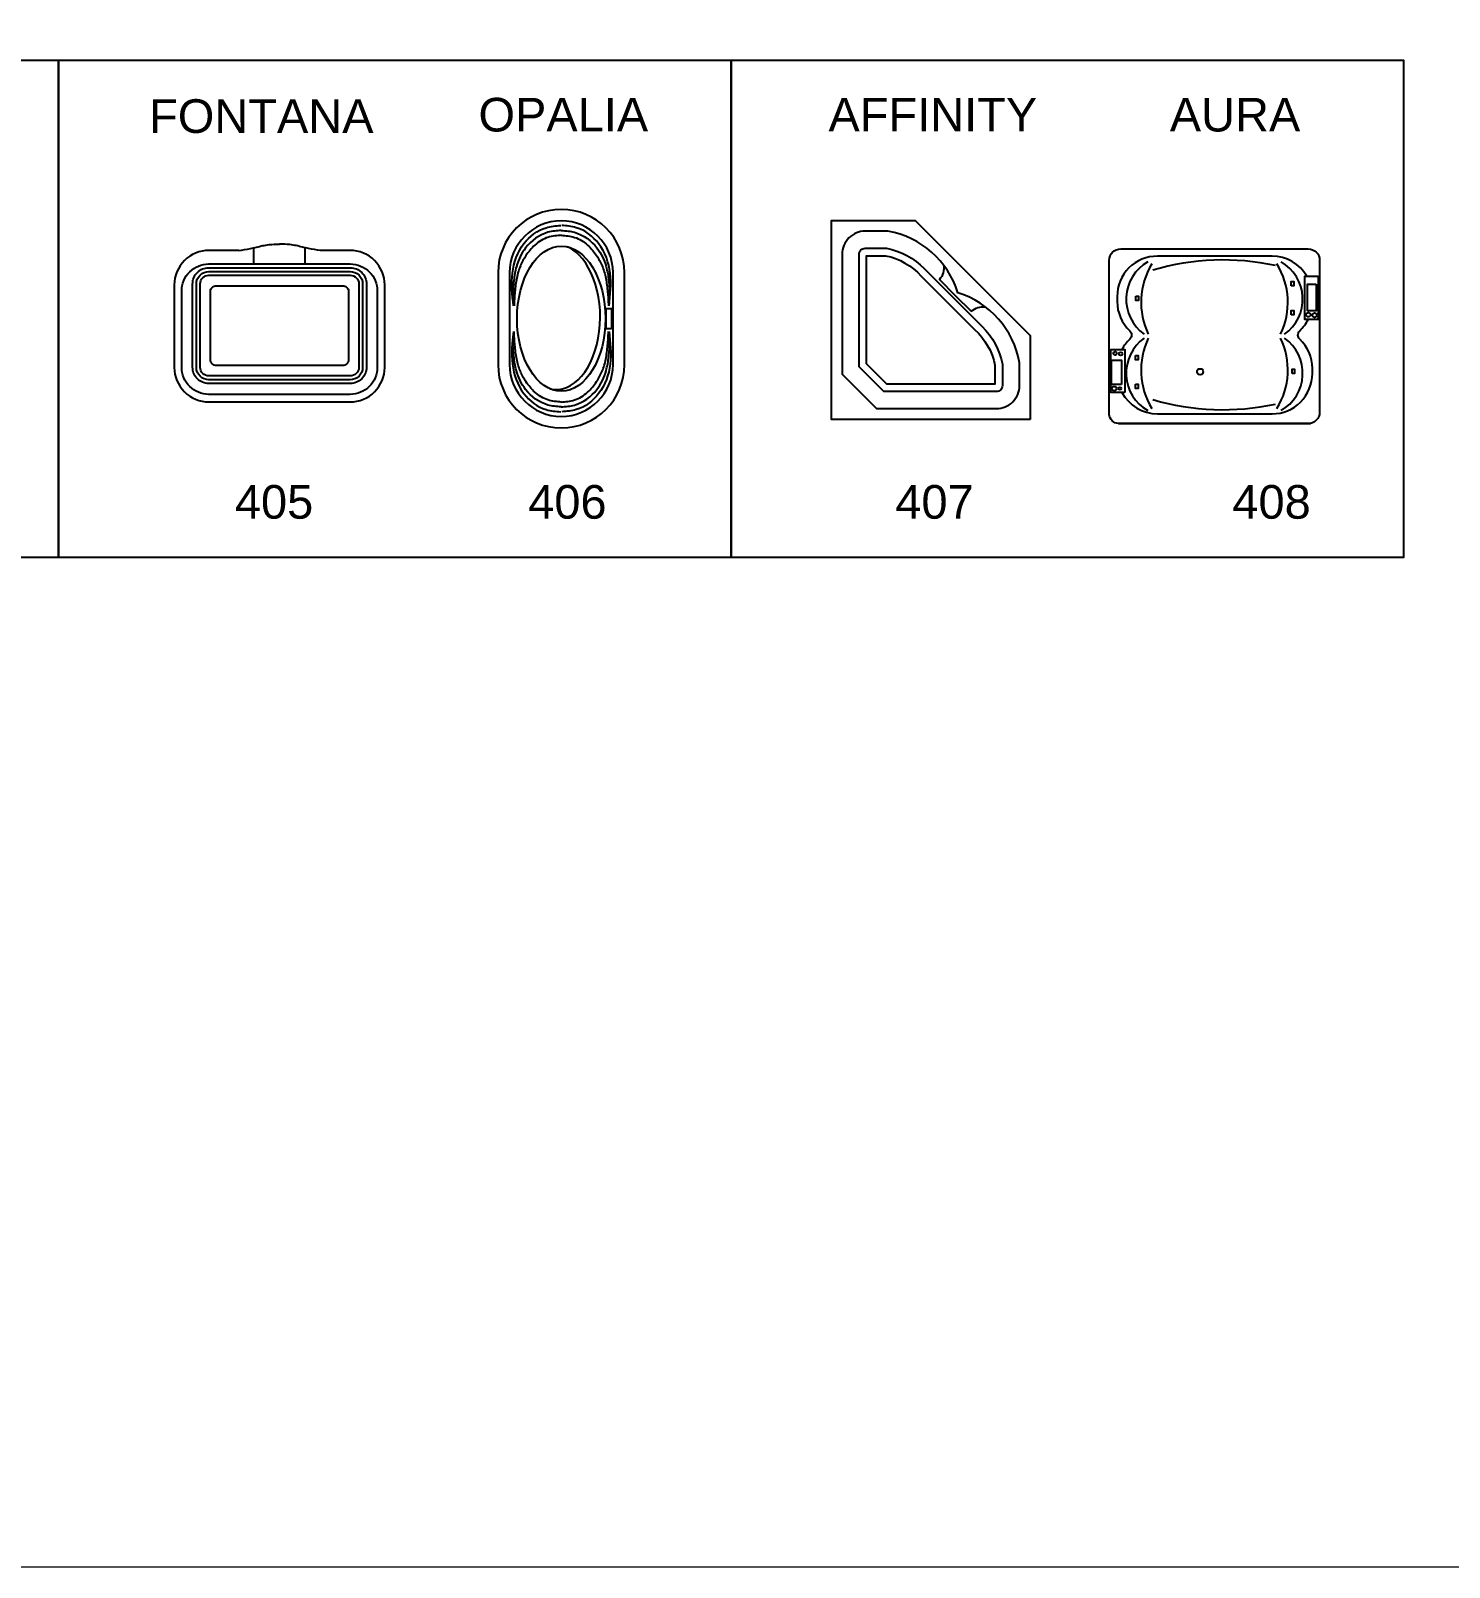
# Model space of a CAD drawing. Header units: inches. Extents: x 242965 to 445791, y 236206 to 423703.
# Drawn here: x 326892 to 339230, y 236206 to 249566 of the extents above; entities that cross this region are included whole.
import ezdxf

# ---------------------------------------------------------------- set-up
doc = ezdxf.new("R2010")
doc.units = ezdxf.units.IN
doc.header["$MEASUREMENT"] = 0
doc.layers.add('2', color=181, linetype='Continuous', lineweight=20)
doc.layers.add('e', color=96, linetype='Continuous', lineweight=5)
doc.layers.add('HATCH', color=8, linetype='Continuous')
doc.layers.add('wc', color=144, linetype='Continuous')
doc.styles.add('Vni-Helve', font='')
doc.styles.get('Vni-Helve').set_extended_font_data('VNI-Helve')

# ---------------------------------------------------------------- blocks, each defined once
blk = doc.blocks.new('405')
at = {"layer": 'HATCH', "linetype": 'Continuous'}
blk.add_lwpolyline([(-355, 1316), (-615, 1316, 0.414214), (-915, 1016), (-915, 300, 0.414214), (-615, 0), (615, 0, 0.414214), (915, 300), (915, 1016, 0.414214), (615, 1316), (355, 1316)], format="xyb", dxfattribs=at)
for points in [[(-355, 1316), (-253, 1333), (-146, 1358), (-90, 1367), (0, 1370)], [(355, 1316), (253, 1333), (146, 1358), (90, 1367), (0, 1370)]]:
    blk.add_spline(points, degree=3, dxfattribs=at)
at = {"layer": 'wc'}
for points in [[(-224, 1199), (-224, 1339)], [(224, 1199), (224, 1339)]]:
    blk.add_lwpolyline(points, dxfattribs=at)
at = {"layer": 'wc', "color": 7}
blk.add_lwpolyline([(-355, 1316), (-615, 1316, 0.414214), (-915, 1016), (-915, 300, 0.414214), (-615, 0), (615, 0, 0.414214), (915, 300), (915, 1016, 0.414214), (615, 1316), (355, 1316)], format="xyb", dxfattribs=at)
at = {"layer": 'wc'}
blk.add_lwpolyline([(-355, 1316), (-615, 1316, 0.414214), (-915, 1016), (-915, 300, 0.414214), (-615, 0), (615, 0, 0.414214), (915, 300), (915, 1016, 0.414214), (615, 1316), (355, 1316)], format="xyb", dxfattribs=at)
for points in [[(-850, 964, -0.414214), (-615, 1199), (-615, 1199), (0, 1199), (615, 1199), (615, 1199, -0.414214), (850, 964), (850, 300, -0.414214), (615, 65), (615, 65), (-615, 65), (-615, 65, -0.414214), (-850, 300)], [(-756, 1025, -0.414214), (-615, 1166), (0, 1166), (615, 1166), (615, 1166, -0.414214), (756, 1025), (756, 1025), (756, 300, -0.414214), (615, 159), (-615, 159), (-615, 159, -0.414214), (-756, 300)], [(-723, 1025, -0.414214), (-615, 1133), (0, 1133), (615, 1133), (615, 1133, -0.414214), (723, 1025), (723, 300, -0.414214), (615, 192), (615, 192), (-615, 192), (-615, 192, -0.414214), (-723, 300)], [(-690, 1025, -0.414214), (-615, 1100), (-615, 1100), (0, 1100), (615, 1100), (615, 1100, -0.414214), (690, 1025), (690, 300), (690, 300, -0.414214), (615, 225), (615, 225), (-615, 225), (-615, 225, -0.414214), (-690, 300)], [(550, 1010, -0.414214), (600, 960), (600, 365, -0.414214), (550, 315), (-550, 315, -0.414214), (-600, 365), (-600, 960, -0.414214), (-550, 1010), (0, 1010)]]:
    blk.add_lwpolyline(points, format="xyb", close=True, dxfattribs=at)
at = {"layer": 'wc', "color": 7}
for points in [[(-355, 1316), (-253, 1333), (-146, 1358), (-90, 1367), (0, 1370)], [(355, 1316), (253, 1333), (146, 1358), (90, 1367), (0, 1370)]]:
    blk.add_spline(points, degree=3, dxfattribs=at)
at = {"layer": 'wc'}
for points in [[(-355, 1316), (-253, 1333), (-146, 1358), (-90, 1367), (0, 1370)], [(355, 1316), (253, 1333), (146, 1358), (90, 1367), (0, 1370)]]:
    blk.add_spline(points, degree=3, dxfattribs=at)
blk = doc.blocks.new('406')
at = {"layer": 'HATCH', "linetype": 'Continuous'}
blk.add_lwpolyline([(-550, -1350), (-550, -1350, 1), (550, -1350), (550, -550), (550, -550, 1), (-550, -550), (-550, -550)], format="xyb", close=True, dxfattribs=at)
at = {"layer": 'wc', "color": 7}
blk.add_lwpolyline([(-550, -1350), (-550, -1350, 1), (550, -1350), (550, -550), (550, -550, 1), (-550, -550), (-550, -550)], format="xyb", close=True, dxfattribs=at)
at = {"layer": 'wc'}
blk.add_lwpolyline([(450, -1350), (450, -550, 1), (-450, -550), (-450, -1350, 1)], format="xyb", close=True, dxfattribs=at)
blk.add_lwpolyline([(438, -1038), (390, -1038), (390, -862), (438, -862)], close=True, dxfattribs=at)
blk.add_ellipse((0, -950), major_axis=(0, -631), ratio=0.609531, dxfattribs=at)
blk.add_ellipse((-46, -935), major_axis=(0, 631), ratio=0.609531, start_param=3.001859, end_param=6.02146, dxfattribs=at)
for points in [[(-416, -838), (-425, -554), (-325, -298), (-131, -159), (-4, -140)], [(0, -183), (-116, -199), (-310, -335), (-390, -497), (-413, -621), (-420, -747), (-412, -838)], [(3, -225), (-116, -243), (-229, -310), (-307, -402), (-356, -492), (-387, -597), (-403, -717), (-411, -838)], [(-3, -225), (116, -243), (229, -310), (307, -402), (356, -492), (387, -597), (403, -717), (411, -838)], [(0, -183), (116, -199), (310, -335), (390, -497), (413, -621), (420, -747), (413, -838)], [(416, -838), (425, -554), (325, -298), (131, -159), (4, -140)], [(-416, -1062), (-425, -1346), (-325, -1602), (-131, -1741), (-4, -1760)], [(0, -1717), (-116, -1701), (-310, -1565), (-390, -1403), (-413, -1279), (-420, -1153), (-413, -1062)], [(3, -1675), (-116, -1657), (-229, -1590), (-307, -1498), (-356, -1408), (-387, -1303), (-403, -1183), (-411, -1062)], [(-3, -1675), (116, -1657), (229, -1590), (307, -1498), (356, -1408), (387, -1303), (403, -1183), (411, -1062)], [(0, -1717), (116, -1701), (310, -1565), (390, -1403), (413, -1279), (420, -1153), (413, -1062)], [(416, -1062), (425, -1346), (325, -1602), (131, -1741), (4, -1760)]]:
    blk.add_spline(points, degree=3, dxfattribs=at)
blk = doc.blocks.new('407')
at = {"layer": 'HATCH', "linetype": 'Continuous'}
blk.add_lwpolyline([(1730, 0), (0, 0), (0, 1730), (730, 1730), (1730, 730)], close=True, dxfattribs=at)
at = {"layer": 'wc', "color": 7}
blk.add_lwpolyline([(1730, 0), (0, 0), (0, 1730), (730, 1730), (1730, 730)], close=True, dxfattribs=at)
at = {"layer": 'wc'}
for points in [[(294, 1636, 0.414214), (94, 1436), (94, 1436), (94, 394), (394, 94), (1436, 94), (1436, 94, 0.414214), (1636, 294), (1636, 294), (1636, 492), (1636, 492, 0.280735), (1101, 1101), (1101, 1101, 0.280735), (492, 1636), (492, 1636)], [(479, 1488, -0.151512), (808, 1311), (808, 1311), (1311, 808), (1311, 808, -0.151512), (1488, 479), (1488, 479), (1488, 294), (1488, 294, -0.414214), (1436, 242), (1436, 242), (456, 242), (242, 456), (242, 1436), (242, 1436, -0.414214), (294, 1488), (294, 1488), (479, 1488)], [(472, 1423, -0.160757), (780, 1246), (780, 1246), (1246, 780), (1246, 780, -0.160757), (1423, 472), (1423, 472), (1423, 307), (483, 307), (307, 483), (307, 1423), (472, 1423)]]:
    blk.add_lwpolyline(points, format="xyb", close=True, dxfattribs=at)
blk.add_lwpolyline([(977, 1341, -0.223148), (940, 1216), (940, 1216), (1078, 1078), (1216, 940), (1216, 940, -0.223148), (1341, 977)], format="xyb", dxfattribs=at)
blk = doc.blocks.new('408')
at = {"layer": 'HATCH', "linetype": 'Continuous'}
blk.add_lwpolyline([(-835, 0, -0.364111), (-915, 80), (-915, 1420, -0.414214), (-815, 1520), (815, 1520, -0.414214), (915, 1420), (915, 100, -0.414214), (815, 0), (-835, 0), (835, 0)], format="xyb", dxfattribs=at)
at = {"layer": 'wc', "color": 7}
blk.add_lwpolyline([(-835, 0, -0.364111), (-915, 80), (-915, 1420, -0.414214), (-815, 1520), (815, 1520, -0.414214), (915, 1420), (915, 100, -0.414214), (815, 0), (-835, 0), (835, 0)], format="xyb", dxfattribs=at)
at = {"layer": 'wc'}
for points in [[(804, 1283, 0.266378), (502, 1456), (-496, 1456, 0.414214), (-846, 1106), (-846, 1062, 0.206491), (-736, 807), (-736, 807, -0.431375), (-736, 734), (-736, 734, 0.080848), (-804, 645)], [(-580, 1407, 0.545728), (-611, 777)], [(-544, 1389, 0.254747), (-575, 777)], [(531, 1374, 0.125903), (-535, 1335)], [(575, 777, 0.254747), (544, 1389)], [(611, 777, 0.545728), (580, 1407)], [(-804, 271, 0.277041), (-496, 85), (-496, 85), (502, 85, 0.414214), (852, 435), (852, 480, 0.206491), (742, 734), (742, 734, -0.431375), (742, 807), (742, 807, 0.087586), (815, 905)], [(-611, 743, 0.545728), (-580, 113)], [(-575, 743, 0.254747), (-544, 131)], [(544, 131, 0.254747), (575, 743)], [(580, 113, 0.545728), (611, 743)], [(-535, 209, 0.125903), (531, 170)]]:
    blk.add_lwpolyline(points, format="xyb", dxfattribs=at)
for points in [[(668, 1197), (668, 1235), (690, 1235), (690, 1197)], [(901, 1283), (901, 905), (787, 905), (787, 1283)], [(886, 1214), (886, 981), (810, 981), (810, 1214)], [(-682, 1108), (-660, 1108), (-660, 1070), (-682, 1070)], [(668, 947), (668, 984), (690, 984), (690, 947)], [(-780, 271), (-902, 271), (-902, 645), (-780, 645)], [(-807, 339), (-895, 339), (-895, 553), (-807, 553)], [(-686, 592), (-663, 592), (-663, 555), (-686, 555)], [(675, 435), (675, 473), (698, 473), (698, 435)], [(-686, 342), (-663, 342), (-663, 304), (-686, 304)]]:
    blk.add_lwpolyline(points, close=True, dxfattribs=at)
for centre, radius in [((817, 947), 19.1), ((871, 943), 19.1), ((-864, 611), 15.3), ((-815, 607), 15.3), ((-124, 451), 26.8), ((-872, 305), 19.1), ((-822, 305), 11.5)]:
    blk.add_circle(centre, radius, dxfattribs=at)

msp = doc.modelspace()

# ---------------------------------------------------------------- linework, layer by layer
at = {"layer": 'e'}
msp.add_lwpolyline([(294651.656, 253841.58), (409694.156, 253841.58), (409694.156, 236205.515), (294651.656, 236205.515)], close=True, dxfattribs=at)
at = {"layer": 'wc', "color": 3}
for points in [[(321283.543, 244989.603), (327133.806, 244989.603), (327133.806, 249308.954), (321283.543, 249308.954)], [(327133.806, 244989.603), (332984.068, 244989.603), (332984.068, 249308.954), (327133.806, 249308.954)], [(332984.068, 244989.603), (338834.331, 244989.603), (338834.331, 249308.954), (332984.068, 249308.954)]]:
    msp.add_lwpolyline(points, close=True, dxfattribs=at)

# ---------------------------------------------------------------- block references
at = {"layer": 'wc'}
for name, p in [('406', (331506.182, 248012.905)), ('407', (333855.321, 246187.125)), ('405', (329055.618, 246339.493)), ('408', (337186.883, 246150.055))]:
    msp.add_blockref(name, p, dxfattribs=at)

# ---------------------------------------------------------------- texts
at = {"layer": '2', "color": 4, "style": 'Vni-Helve'}
for s, p in [('FONTANA', (327921.369, 248677.953)), ('OPALIA', (330786.186, 248690.279)), ('AFFINITY', (333830.097, 248690.279)), ('AURA', (336798.844, 248690.279)), ('405', (328667.457, 245323.29)), ('406', (331218.677, 245323.29)), ('407', (334411.459, 245323.29)), ('408', (337343.008, 245323.29))]:
    msp.add_text(s, height=292.5, dxfattribs=at).set_placement(p)

doc.saveas('drawing.dxf')
